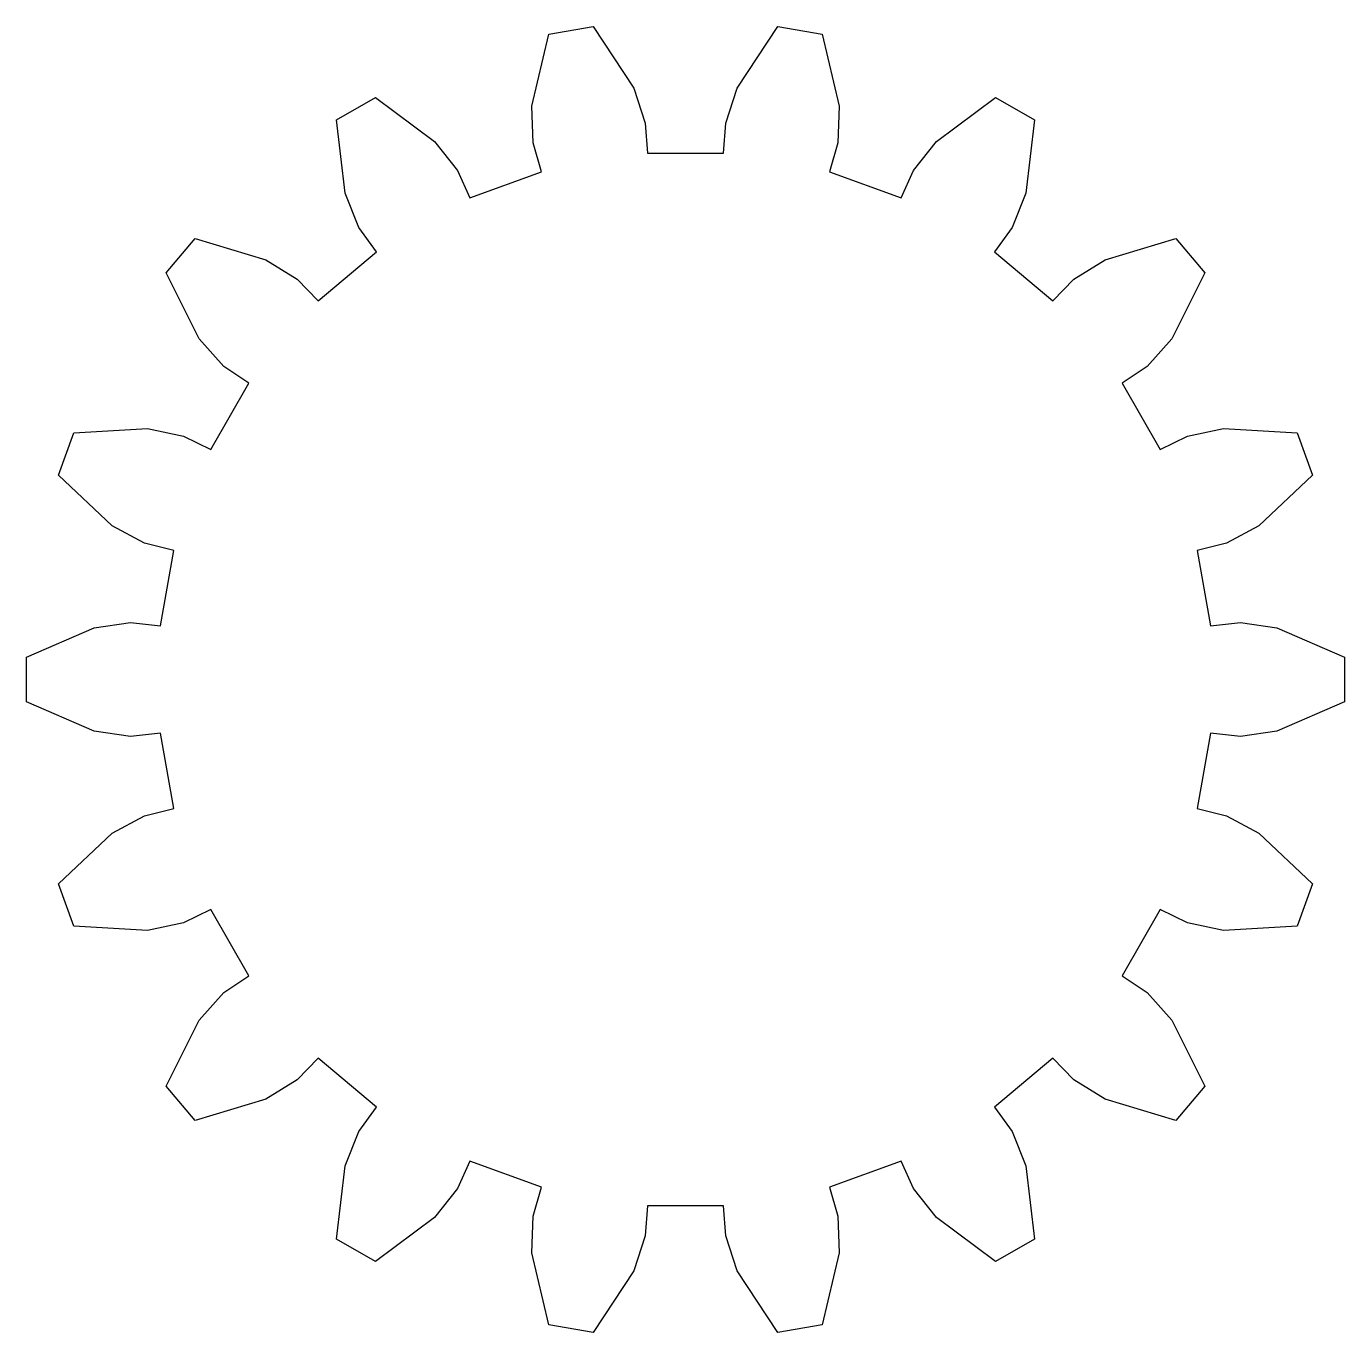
# Model space of a CAD drawing. Extents: x -4.77 to 4.77, y -4.73 to 4.73.
import ezdxf

# ---------------------------------------------------------------- set-up
doc = ezdxf.new("R2010")
doc.units = 0
doc.layers.add('gears', color=7, linetype='CONTINUOUS')

msp = doc.modelspace()

# ---------------------------------------------------------------- linework, layer by layer
at = {"layer": 'gears', "color": 7}
for p, q in [((-0.988859, 4.671129), (-0.668395, 4.727636)), ((-0.668395, 4.727636), (-0.374523, 4.280833)), ((0.374523, 4.280833), (0.668395, 4.727636)), ((0.668395, 4.727636), (0.988859, 4.671129)), ((-1.112193, 4.150762), (-0.988859, 4.671129)), ((0.988859, 4.671129), (1.112193, 4.150762)), ((-2.526843, 4.051214), (-2.245033, 4.213918)), ((-2.245033, 4.213918), (-1.816069, 3.894572)), ((-0.374523, 4.280833), (-0.291945, 4.027465)), ((0.291945, 4.027465), (0.374523, 4.280833)), ((1.816069, 3.894572), (2.245033, 4.213918)), ((2.245033, 4.213918), (2.526843, 4.051214)), ((-1.103136, 3.884432), (-1.112193, 4.150762)), ((1.112193, 4.150762), (1.103136, 3.884432)), ((-2.464762, 3.520049), (-2.526843, 4.051214)), ((-0.291945, 4.027465), (-0.276163, 3.809725)), ((0.276163, 3.809725), (0.291945, 4.027465)), ((2.526843, 4.051214), (2.464762, 3.520049)), ((-1.816069, 3.894572), (-1.651813, 3.684729)), ((-1.043494, 3.674422), (-1.103136, 3.884432)), ((1.103136, 3.884432), (1.043494, 3.674422)), ((1.651813, 3.684729), (1.816069, 3.894572)), ((-0.276163, 3.809725), (0.276163, 3.809725)), ((-1.651813, 3.684729), (-1.562509, 3.485516)), ((-1.562509, 3.485516), (-1.043494, 3.674422)), ((1.043494, 3.674422), (1.562509, 3.485516)), ((1.562509, 3.485516), (1.651813, 3.684729)), ((-2.365161, 3.272876), (-2.464762, 3.520049)), ((2.464762, 3.520049), (2.365161, 3.272876)), ((-2.237291, 3.095931), (-2.365161, 3.272876)), ((2.365161, 3.272876), (2.237291, 3.095931)), ((-3.760052, 2.942665), (-3.550883, 3.191943)), ((-3.550883, 3.191943), (-3.038568, 3.038569)), ((3.038568, 3.038569), (3.550883, 3.191943)), ((3.550883, 3.191943), (3.760052, 2.942665)), ((-2.660393, 2.740904), (-2.237291, 3.095931)), ((2.237291, 3.095931), (2.660393, 2.740904)), ((-3.038568, 3.038569), (-2.812446, 2.89756)), ((2.812446, 2.89756), (3.038568, 3.038569)), ((-3.520048, 2.464764), (-3.760052, 2.942665)), ((-2.812446, 2.89756), (-2.660393, 2.740904)), ((2.660393, 2.740904), (2.812446, 2.89756)), ((3.760052, 2.942665), (3.520048, 2.464764)), ((-3.341915, 2.266565), (-3.520048, 2.464764)), ((3.520048, 2.464764), (3.341915, 2.266565)), ((-3.161236, 2.144027), (-3.341915, 2.266565)), ((3.341915, 2.266565), (3.161236, 2.144027)), ((-3.437396, 1.665699), (-3.161236, 2.144027)), ((3.161236, 2.144027), (3.437396, 1.665699)), ((-4.428448, 1.784969), (-3.894571, 1.81607)), ((-3.894571, 1.81607), (-3.633859, 1.760901)), ((3.633859, 1.760901), (3.894571, 1.81607)), ((3.894571, 1.81607), (4.428448, 1.784969)), ((-4.539745, 1.479187), (-4.428448, 1.784969)), ((-3.633859, 1.760901), (-3.437396, 1.665699)), ((3.437396, 1.665699), (3.633859, 1.760901)), ((4.428448, 1.784969), (4.539745, 1.479187)), ((-4.150761, 1.112194), (-4.539745, 1.479187)), ((4.539745, 1.479187), (4.150761, 1.112194)), ((-3.915582, 0.986873), (-4.150761, 1.112194)), ((4.150761, 1.112194), (3.915582, 0.986873)), ((-3.70389, 0.933519), (-3.915582, 0.986873)), ((3.915582, 0.986873), (3.70389, 0.933519)), ((-3.7998, 0.389587), (-3.70389, 0.933519)), ((3.70389, 0.933519), (3.7998, 0.389587)), ((-4.280831, 0.374524), (-4.016973, 0.411854)), ((-4.016973, 0.411854), (-3.7998, 0.389587)), ((3.7998, 0.389587), (4.016973, 0.411854)), ((4.016973, 0.411854), (4.280831, 0.374524)), ((-4.771875, 0.162705), (-4.280831, 0.374524)), ((4.280831, 0.374524), (4.771875, 0.162705)), ((-4.771875, -0.162703), (-4.771875, 0.162705)), ((4.771875, 0.162705), (4.771875, -0.162703)), ((-4.280831, -0.374522), (-4.771875, -0.162703)), ((4.771875, -0.162703), (4.280831, -0.374522)), ((-4.016973, -0.411851), (-4.280831, -0.374522)), ((4.280831, -0.374522), (4.016973, -0.411851)), ((-3.7998, -0.389584), (-4.016973, -0.411851)), ((-3.70389, -0.933516), (-3.7998, -0.389584)), ((3.7998, -0.389584), (3.70389, -0.933516)), ((4.016973, -0.411851), (3.7998, -0.389584)), ((-3.915582, -0.986871), (-3.70389, -0.933516)), ((3.70389, -0.933516), (3.915582, -0.986871)), ((-4.150761, -1.112191), (-3.915582, -0.986871)), ((3.915582, -0.986871), (4.150761, -1.112191)), ((-4.539745, -1.479185), (-4.150761, -1.112191)), ((4.150761, -1.112191), (4.539745, -1.479185)), ((-4.428448, -1.784967), (-4.539745, -1.479185)), ((4.539745, -1.479185), (4.428448, -1.784967)), ((-3.437396, -1.665697), (-3.633859, -1.760899)), ((-3.161236, -2.144024), (-3.437396, -1.665697)), ((3.437396, -1.665697), (3.161236, -2.144024)), ((3.633859, -1.760899), (3.437396, -1.665697)), ((-3.894571, -1.816068), (-4.428448, -1.784967)), ((-3.633859, -1.760899), (-3.894571, -1.816068)), ((3.894571, -1.816068), (3.633859, -1.760899)), ((4.428448, -1.784967), (3.894571, -1.816068)), ((-3.341915, -2.266562), (-3.161236, -2.144024)), ((3.161236, -2.144024), (3.341915, -2.266562)), ((-3.520048, -2.464761), (-3.341915, -2.266562)), ((3.341915, -2.266562), (3.520048, -2.464761)), ((-3.760052, -2.942662), (-3.520048, -2.464761)), ((3.520048, -2.464761), (3.760052, -2.942662)), ((-2.660393, -2.740901), (-2.812446, -2.897557)), ((-2.237291, -3.095928), (-2.660393, -2.740901)), ((2.660393, -2.740901), (2.237291, -3.095928)), ((2.812446, -2.897557), (2.660393, -2.740901)), ((-3.550883, -3.19194), (-3.760052, -2.942662)), ((-2.812446, -2.897557), (-3.038568, -3.038567)), ((3.038568, -3.038567), (2.812446, -2.897557)), ((3.760052, -2.942662), (3.550883, -3.19194)), ((-3.038568, -3.038567), (-3.550883, -3.19194)), ((3.550883, -3.19194), (3.038568, -3.038567)), ((-2.365161, -3.272873), (-2.237291, -3.095928)), ((2.237291, -3.095928), (2.365161, -3.272873)), ((-2.464762, -3.520046), (-2.365161, -3.272873)), ((2.365161, -3.272873), (2.464762, -3.520046)), ((-2.526843, -4.051211), (-2.464762, -3.520046)), ((-1.562509, -3.485514), (-1.651813, -3.684726)), ((-1.043494, -3.674419), (-1.562509, -3.485514)), ((1.562509, -3.485514), (1.043494, -3.674419)), ((1.651813, -3.684726), (1.562509, -3.485514)), ((2.464762, -3.520046), (2.526843, -4.051211)), ((-1.651813, -3.684726), (-1.816069, -3.894569)), ((-1.103136, -3.884429), (-1.043494, -3.674419)), ((1.043494, -3.674419), (1.103136, -3.884429)), ((1.816069, -3.894569), (1.651813, -3.684726)), ((-0.276163, -3.809722), (-0.291945, -4.027462)), ((0.276163, -3.809722), (-0.276163, -3.809722)), ((0.291945, -4.027462), (0.276163, -3.809722)), ((-1.816069, -3.894569), (-2.245033, -4.213915)), ((-1.112193, -4.150759), (-1.103136, -3.884429)), ((1.103136, -3.884429), (1.112193, -4.150759)), ((2.245033, -4.213915), (1.816069, -3.894569)), ((-2.245033, -4.213915), (-2.526843, -4.051211)), ((-0.291945, -4.027462), (-0.374523, -4.28083)), ((0.374523, -4.28083), (0.291945, -4.027462)), ((2.526843, -4.051211), (2.245033, -4.213915)), ((-0.988859, -4.671126), (-1.112193, -4.150759)), ((1.112193, -4.150759), (0.988859, -4.671126)), ((-0.374523, -4.28083), (-0.668395, -4.727633)), ((0.668395, -4.727633), (0.374523, -4.28083)), ((-0.668395, -4.727633), (-0.988859, -4.671126)), ((0.988859, -4.671126), (0.668395, -4.727633))]:
    msp.add_line(p, q, dxfattribs=at)

doc.saveas('drawing.dxf')
